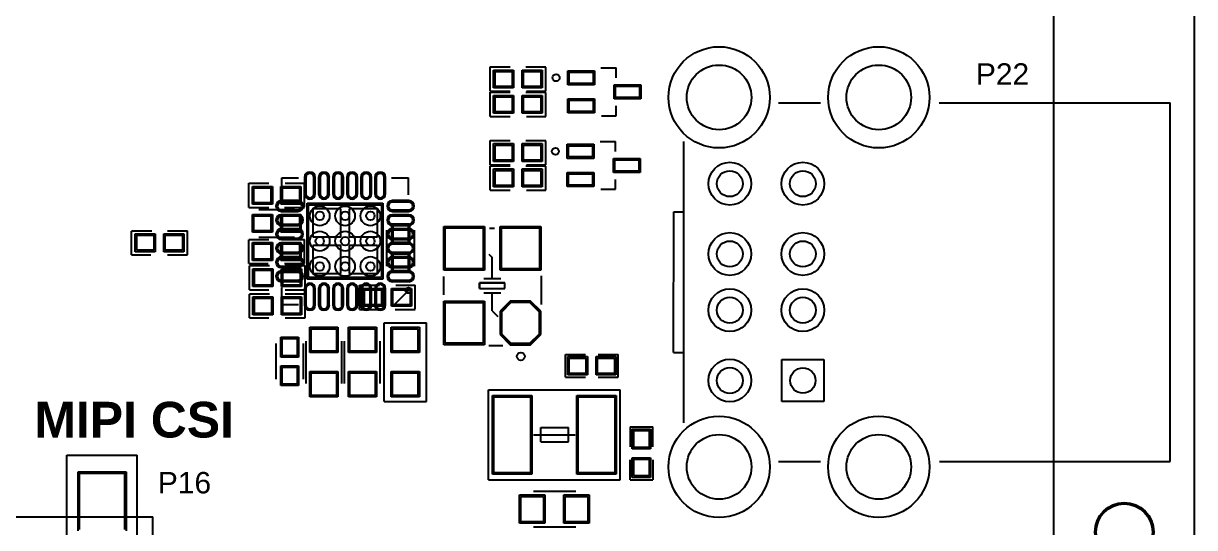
# Model space of a CAD drawing. Header units: inches. Extents: x -5 to 125, y -8 to 83.
# Drawn here: x 83.35 to 125, y 20.66 to 38.59 of the extents above; entities that cross this region are included whole.
import ezdxf

# ---------------------------------------------------------------- set-up
doc = ezdxf.new("R2010")
doc.units = ezdxf.units.IN
for name, color, linetype in [('Bottom Overlay', 54, 'Continuous'), ('Bottom Paste', 16, 'Continuous'), ('Bottom Solder', 6, 'Continuous'), ('Keep-Out Layer', 6, 'Continuous'), ('Top Overlay', 2, 'Continuous'), ('Top Paste', 8, 'Continuous'), ('Top Solder', 216, 'Continuous')]:
    doc.layers.add(name, color=color, linetype=linetype)
doc.styles.add('Arial', font='', dxfattribs={"height": 0.2})
doc.styles.add('Arial_Bold', font='', dxfattribs={"height": 0.2})
doc.styles.get('Arial').set_extended_font_data('Arial')
doc.styles.get('Arial_Bold').set_extended_font_data('Arial', bold=True)

# ---------------------------------------------------------------- blocks, each defined once
blk = doc.blocks.new('0402R_B_38')
at = {"layer": 'Bottom Overlay'}
for p, q in [((-0.279, 0.432), (-0.991, 0.432)), ((-0.991, 0.432), (-0.991, -0.432)), ((0.991, 0.432), (0.305, 0.432)), ((0.991, 0.432), (0.991, -0.419)), ((-0.279, -0.432), (-0.991, -0.432)), ((0.991, -0.432), (0.279, -0.432))]:
    blk.add_line(p, q, dxfattribs=at)
at = {"layer": 'Bottom Paste'}
for p, q in [((-0.813, -0.267), (-0.813, 0.267)), ((-0.813, 0.267), (-0.203, 0.267)), ((-0.203, 0.267), (-0.203, -0.267)), ((0.203, -0.267), (0.203, 0.267)), ((0.203, 0.267), (0.813, 0.267)), ((0.813, 0.267), (0.813, -0.267)), ((-0.203, -0.267), (-0.813, -0.267)), ((0.813, -0.267), (0.203, -0.267))]:
    blk.add_line(p, q, dxfattribs=at)
at = {"layer": 'Bottom Solder'}
for p, q in [((-0.863, -0.317), (-0.863, 0.317)), ((-0.863, 0.317), (-0.153, 0.317)), ((-0.153, 0.317), (-0.153, -0.317)), ((0.153, -0.317), (0.153, 0.317)), ((0.153, 0.317), (0.863, 0.317)), ((0.863, 0.317), (0.863, -0.317)), ((-0.153, -0.317), (-0.863, -0.317)), ((0.863, -0.317), (0.153, -0.317))]:
    blk.add_line(p, q, dxfattribs=at)
blk = doc.blocks.new('QR_C____B_69')
at = {"layer": 'Bottom Overlay'}
for p, q in [((3.175, 3.175), (-3.175, 3.175)), ((-3.175, 3.1496), (-3.175, -3.175)), ((3.175, 3.175), (3.175, -3.175)), ((3.175, -3.175), (-3.175, -3.175))]:
    blk.add_line(p, q, dxfattribs=at)
at = {"layer": 'Bottom Overlay', "style": 'Arial_Bold', "text_generation_flag": 2}
blk.add_text('QR Code', height=0.762, rotation=180, dxfattribs=at).set_placement((-2.5654, 0.381))
blk = doc.blocks.new('C________3225_80')
at = {"layer": 'Top Overlay'}
for p, q in [((-0.325, 1.725), (0.325, 1.725)), ((-0.1, 0.45), (0.1, 0.45)), ((-0.1, 0.45), (-0.1, -0.45)), ((0.1, 0.45), (-0.1, 0.45)), ((-0.1, 0.45), (-0.1, -0.45)), ((0.1, 0.45), (0.1, -0.45)), ((0.1, -0.45), (0.1, 0.45)), ((-2.125, 0.125), (-2.125, -0.375)), ((-0.9, 0), (-1.098, -0.198)), ((-0.9, 0), (-0.25, 0)), ((-0.25, 0.3), (-0.25, -0.3)), ((0.25, 0.3), (0.25, -0.3)), ((0.25, 0), (1, 0)), ((1.124, 0.124), (1, 0)), ((2.045, 0.102), (2.045, -0.076)), ((-0.1, -0.45), (0.1, -0.45)), ((-0.1, -0.45), (0.1, -0.45)), ((-0.675, -1.75), (0.35, -1.75))]:
    blk.add_line(p, q, dxfattribs=at)
blk.add_circle((-2.515, -1.016), 0.141, dxfattribs=at)
at = {"layer": 'Top Paste'}
for p, q in [((-2.05, 0.325), (-2.05, 1.675)), ((-2.05, 1.675), (-0.6, 1.675)), ((-0.6, 1.675), (-0.6, 0.325)), ((0.6, 0.325), (0.6, 1.675)), ((0.6, 1.675), (2.05, 1.675)), ((2.05, 1.675), (2.05, 0.325)), ((-0.6, 0.325), (-2.05, 0.325)), ((2.05, 0.325), (0.6, 0.325)), ((-1.713, -0.325), (-2.05, -0.663)), ((-0.938, -0.325), (-1.713, -0.325)), ((-0.6, -0.663), (-0.938, -0.325)), ((0.6, -1.675), (0.6, -0.325)), ((0.6, -0.325), (2.05, -0.325)), ((2.05, -0.325), (2.05, -1.675)), ((-2.05, -0.663), (-2.05, -1.338)), ((-0.6, -1.338), (-0.6, -0.663)), ((-2.05, -1.338), (-1.713, -1.675)), ((-0.938, -1.675), (-0.6, -1.338)), ((-1.713, -1.675), (-0.938, -1.675)), ((2.05, -1.675), (0.6, -1.675))]:
    blk.add_line(p, q, dxfattribs=at)
at = {"layer": 'Top Solder'}
for p, q in [((-2.1, 0.275), (-2.1, 1.725)), ((-2.1, 1.725), (-0.55, 1.725)), ((-0.55, 1.725), (-0.55, 0.275)), ((0.55, 0.275), (0.55, 1.725)), ((0.55, 1.725), (2.1, 1.725)), ((2.1, 1.725), (2.1, 0.275)), ((-0.55, 0.275), (-2.1, 0.275)), ((2.1, 0.275), (0.55, 0.275)), ((-1.738, -0.275), (-2.1, -0.638)), ((-0.913, -0.275), (-1.738, -0.275)), ((-0.55, -0.638), (-0.913, -0.275)), ((0.55, -1.725), (0.55, -0.275)), ((0.55, -0.275), (2.1, -0.275)), ((2.1, -0.275), (2.1, -1.725)), ((-2.1, -0.638), (-2.1, -1.363)), ((-0.55, -1.363), (-0.55, -0.638)), ((-2.1, -1.363), (-1.738, -1.725)), ((-0.913, -1.725), (-0.55, -1.363)), ((-1.738, -1.725), (-0.913, -1.725)), ((2.1, -1.725), (0.55, -1.725))]:
    blk.add_line(p, q, dxfattribs=at)
blk = doc.blocks.new('QFN24_0_5BSC_4_15_4_15_83')
at = {"layer": 'Bottom Solder'}
for centre, radius in [((-0.9, 0.9), 0.35), ((0, 0.9), 0.35), ((0.9, 0.9), 0.35), ((-0.9, 0.9), 0.15), ((0, 0.9), 0.15), ((0.9, 0.9), 0.15), ((-0.9, 0), 0.35), ((-0.9, 0), 0.15), ((0, 0), 0.35), ((0, 0), 0.15), ((0.9, 0), 0.35), ((0.9, 0), 0.15), ((-0.9, -0.9), 0.35), ((-0.9, -0.9), 0.15), ((0, -0.9), 0.35), ((0, -0.9), 0.15), ((0.9, -0.9), 0.35), ((0.9, -0.9), 0.15)]:
    blk.add_circle(centre, radius, dxfattribs=at)
at = {"layer": 'Top Overlay'}
for p, q in [((-1.753, 2.253), (-2.253, 1.753)), ((-1.651, 2.253), (-1.753, 2.253)), ((2.253, 2.253), (1.651, 2.253)), ((2.253, 2.253), (2.253, 1.651)), ((-2.253, 1.753), (-2.253, 1.651)), ((-2.253, -1.651), (-2.253, -2.253)), ((2.253, -1.651), (2.253, -2.253)), ((-1.651, -2.253), (-2.253, -2.253)), ((2.253, -2.253), (1.651, -2.253))]:
    blk.add_line(p, q, dxfattribs=at)
blk.add_circle((-2.253, 1.753), 0.102, dxfattribs=at)
at = {"layer": 'Top Paste'}
for p, q in [((-1.39, 2.267), (-1.39, 1.683)), ((-1.11, 1.683), (-1.11, 2.267)), ((-0.89, 2.267), (-0.89, 1.683)), ((-0.61, 1.683), (-0.61, 2.267)), ((-0.39, 2.267), (-0.39, 1.683)), ((-0.11, 1.683), (-0.11, 2.267)), ((0.11, 2.267), (0.11, 1.683)), ((0.39, 1.683), (0.39, 2.267)), ((0.61, 2.267), (0.61, 1.683)), ((0.89, 1.683), (0.89, 2.267)), ((1.11, 2.267), (1.11, 1.683)), ((1.39, 1.683), (1.39, 2.267)), ((-1.683, 1.39), (-2.267, 1.39)), ((-1.295, -1.295), (-1.295, 1.295)), ((-1.295, 1.295), (1.295, 1.295)), ((1.295, 1.295), (1.295, -1.295)), ((2.267, 1.39), (1.683, 1.39)), ((-2.267, 1.11), (-1.683, 1.11)), ((-1.683, 0.89), (-2.267, 0.89)), ((-0.15, 1.15), (-1.15, 1.15)), ((-1.15, 1.15), (-1.15, 0.15)), ((-0.15, 0.15), (-0.15, 1.15)), ((1.15, 1.15), (0.15, 1.15)), ((0.15, 1.15), (0.15, 0.15)), ((1.15, 0.15), (1.15, 1.15)), ((1.683, 1.11), (2.267, 1.11)), ((2.267, 0.89), (1.683, 0.89)), ((-2.267, 0.61), (-1.683, 0.61)), ((1.683, 0.61), (2.267, 0.61)), ((-1.683, 0.39), (-2.267, 0.39)), ((-2.267, 0.11), (-1.683, 0.11)), ((-1.15, 0.15), (-1.15, 0.15)), ((-1.15, 0.15), (-0.15, 0.15)), ((0.15, 0.15), (0.15, 0.15)), ((0.15, 0.15), (1.15, 0.15)), ((2.267, 0.39), (1.683, 0.39)), ((1.683, 0.11), (2.267, 0.11)), ((-1.683, -0.11), (-2.267, -0.11)), ((-2.267, -0.39), (-1.683, -0.39)), ((-0.15, -0.15), (-1.15, -0.15)), ((-1.15, -0.15), (-1.15, -1.15)), ((-0.15, -1.15), (-0.15, -0.15)), ((1.15, -0.15), (0.15, -0.15)), ((0.15, -0.15), (0.15, -1.15)), ((1.15, -1.15), (1.15, -0.15)), ((2.267, -0.11), (1.683, -0.11)), ((1.683, -0.39), (2.267, -0.39)), ((-1.683, -0.61), (-2.267, -0.61)), ((2.267, -0.61), (1.683, -0.61)), ((-2.267, -0.89), (-1.683, -0.89)), ((-1.683, -1.11), (-2.267, -1.11)), ((-1.15, -1.15), (-1.15, -1.15)), ((-1.15, -1.15), (-0.15, -1.15)), ((0.15, -1.15), (0.15, -1.15)), ((0.15, -1.15), (1.15, -1.15)), ((1.683, -0.89), (2.267, -0.89)), ((2.267, -1.11), (1.683, -1.11)), ((-2.267, -1.39), (-1.683, -1.39)), ((1.295, -1.295), (-1.295, -1.295)), ((1.683, -1.39), (2.267, -1.39)), ((-1.39, -1.683), (-1.39, -2.267)), ((-1.11, -2.267), (-1.11, -1.683)), ((-0.89, -1.683), (-0.89, -2.267)), ((-0.61, -2.267), (-0.61, -1.683)), ((-0.39, -1.683), (-0.39, -2.267)), ((-0.11, -2.267), (-0.11, -1.683)), ((0.11, -1.683), (0.11, -2.267)), ((0.39, -2.267), (0.39, -1.683)), ((0.61, -1.683), (0.61, -2.267)), ((0.89, -2.267), (0.89, -1.683)), ((1.11, -1.683), (1.11, -2.267)), ((1.39, -2.267), (1.39, -1.683))]:
    blk.add_line(p, q, dxfattribs=at)
for centre, start, end in [((-1.25, 2.267), 0, 180), ((-0.75, 2.267), 0, 180), ((-0.25, 2.267), 0, 180), ((0.25, 2.267), 0, 180), ((0.75, 2.267), 0, 180), ((1.25, 2.267), 0, 180), ((-1.25, 1.683), 180, 0), ((-0.75, 1.683), 180, 0), ((-0.25, 1.683), 180, 0), ((0.25, 1.683), 180, 0), ((0.75, 1.683), 180, 0), ((1.25, 1.683), 180, 0), ((-2.267, 1.25), 90, 270), ((-1.683, 1.25), 270, 90), ((1.683, 1.25), 90, 270), ((2.267, 1.25), 270, 90), ((-2.267, 0.75), 90, 270), ((-1.683, 0.75), 270, 90), ((1.683, 0.75), 90, 270), ((2.267, 0.75), 270, 90), ((-2.267, 0.25), 90, 270), ((-1.683, 0.25), 270, 90), ((1.683, 0.25), 90, 270), ((2.267, 0.25), 270, 90), ((-2.267, -0.25), 90, 270), ((-1.683, -0.25), 270, 90), ((1.683, -0.25), 90, 270), ((2.267, -0.25), 270, 90), ((-2.267, -0.75), 90, 270), ((-1.683, -0.75), 270, 90), ((1.683, -0.75), 90, 270), ((2.267, -0.75), 270, 90), ((-2.267, -1.25), 90, 270), ((-1.683, -1.25), 270, 90), ((1.683, -1.25), 90, 270), ((2.267, -1.25), 270, 90), ((-1.25, -1.683), 0, 180), ((-0.75, -1.683), 0, 180), ((-0.25, -1.683), 0, 180), ((0.25, -1.683), 0, 180), ((0.75, -1.683), 0, 180), ((1.25, -1.683), 0, 180), ((-1.25, -2.267), 180, 0), ((-0.75, -2.267), 180, 0), ((-0.25, -2.267), 180, 0), ((0.25, -2.267), 180, 0), ((0.75, -2.267), 180, 0), ((1.25, -2.267), 180, 0)]:
    blk.add_arc(centre, 0.14, start, end, dxfattribs=at)
at = {"layer": 'Top Solder'}
for p, q in [((-1.44, 2.267), (-1.44, 1.683)), ((-1.059, 1.683), (-1.059, 2.267)), ((-0.941, 2.267), (-0.941, 1.683)), ((-0.56, 1.683), (-0.56, 2.267)), ((-0.44, 2.267), (-0.44, 1.683)), ((-0.059, 1.683), (-0.059, 2.267)), ((0.059, 2.267), (0.059, 1.683)), ((0.44, 1.683), (0.44, 2.267)), ((0.56, 2.267), (0.56, 1.683)), ((0.941, 1.683), (0.941, 2.267)), ((1.059, 2.267), (1.059, 1.683)), ((1.44, 1.683), (1.44, 2.267)), ((-1.683, 1.44), (-2.267, 1.44)), ((-1.346, -1.346), (-1.346, 1.346)), ((-1.346, 1.346), (1.346, 1.346)), ((1.346, 1.346), (1.346, -1.346)), ((2.267, 1.44), (1.683, 1.44)), ((-2.267, 1.059), (-1.683, 1.059)), ((-1.683, 0.941), (-2.267, 0.941)), ((1.683, 1.059), (2.267, 1.059)), ((2.267, 0.941), (1.683, 0.941)), ((-2.267, 0.56), (-1.683, 0.56)), ((-1.683, 0.44), (-2.267, 0.44)), ((1.683, 0.56), (2.267, 0.56)), ((2.267, 0.44), (1.683, 0.44)), ((-2.267, 0.059), (-1.683, 0.059)), ((1.683, 0.059), (2.267, 0.059)), ((-1.683, -0.059), (-2.267, -0.059)), ((2.267, -0.059), (1.683, -0.059)), ((-2.267, -0.44), (-1.683, -0.44)), ((-1.683, -0.56), (-2.267, -0.56)), ((1.683, -0.44), (2.267, -0.44)), ((2.267, -0.56), (1.683, -0.56)), ((-2.267, -0.941), (-1.683, -0.941)), ((-1.683, -1.059), (-2.267, -1.059)), ((1.683, -0.941), (2.267, -0.941)), ((2.267, -1.059), (1.683, -1.059)), ((-2.267, -1.44), (-1.683, -1.44)), ((1.346, -1.346), (-1.346, -1.346)), ((1.683, -1.44), (2.267, -1.44)), ((-1.44, -1.683), (-1.44, -2.267)), ((-1.059, -2.267), (-1.059, -1.683)), ((-0.941, -1.683), (-0.941, -2.267)), ((-0.56, -2.267), (-0.56, -1.683)), ((-0.44, -1.683), (-0.44, -2.267)), ((-0.059, -2.267), (-0.059, -1.683)), ((0.059, -1.683), (0.059, -2.267)), ((0.44, -2.267), (0.44, -1.683)), ((0.56, -1.683), (0.56, -2.267)), ((0.941, -2.267), (0.941, -1.683)), ((1.059, -1.683), (1.059, -2.267)), ((1.44, -2.267), (1.44, -1.683))]:
    blk.add_line(p, q, dxfattribs=at)
for centre, radius in [((-0.9, 0.9), 0.35), ((0, 0.9), 0.35), ((0.9, 0.9), 0.35), ((-0.9, 0.9), 0.15), ((0, 0.9), 0.15), ((0.9, 0.9), 0.15), ((-0.9, 0), 0.35), ((-0.9, 0), 0.15), ((0, 0), 0.35), ((0, 0), 0.15), ((0.9, 0), 0.35), ((0.9, 0), 0.15), ((-0.9, -0.9), 0.35), ((-0.9, -0.9), 0.15), ((0, -0.9), 0.35), ((0, -0.9), 0.15), ((0.9, -0.9), 0.35), ((0.9, -0.9), 0.15)]:
    blk.add_circle(centre, radius, dxfattribs=at)
for centre, start, end in [((-1.25, 2.267), 0, 180), ((-0.75, 2.267), 0, 180), ((-0.25, 2.267), 0, 180), ((0.25, 2.267), 0, 180), ((0.75, 2.267), 0, 180), ((1.25, 2.267), 0, 180), ((-1.25, 1.683), 180, 0), ((-0.75, 1.683), 180, 0), ((-0.25, 1.683), 180, 0), ((0.25, 1.683), 180, 0), ((0.75, 1.683), 180, 0), ((1.25, 1.683), 180, 0), ((-2.267, 1.25), 90, 270), ((-1.683, 1.25), 270, 90), ((1.683, 1.25), 90, 270), ((2.267, 1.25), 270, 90), ((-2.267, 0.75), 90, 270), ((-1.683, 0.75), 270, 90), ((1.683, 0.75), 90, 270), ((2.267, 0.75), 270, 90), ((-2.267, 0.25), 90, 270), ((-1.683, 0.25), 270, 90), ((1.683, 0.25), 90, 270), ((2.267, 0.25), 270, 90), ((-2.267, -0.25), 90, 270), ((-1.683, -0.25), 270, 90), ((1.683, -0.25), 90, 270), ((2.267, -0.25), 270, 90), ((-2.267, -0.75), 90, 270), ((-1.683, -0.75), 270, 90), ((1.683, -0.75), 90, 270), ((2.267, -0.75), 270, 90), ((-2.267, -1.25), 90, 270), ((-1.683, -1.25), 270, 90), ((1.683, -1.25), 90, 270), ((2.267, -1.25), 270, 90), ((-1.25, -1.683), 0, 180), ((-0.75, -1.683), 0, 180), ((-0.25, -1.683), 0, 180), ((0.25, -1.683), 0, 180), ((0.75, -1.683), 0, 180), ((1.25, -1.683), 0, 180), ((-1.25, -2.267), 180, 0), ((-0.75, -2.267), 180, 0), ((-0.25, -2.267), 180, 0), ((0.25, -2.267), 180, 0), ((0.75, -2.267), 180, 0), ((1.25, -2.267), 180, 0)]:
    blk.add_arc(centre, 0.191, start, end, dxfattribs=at)
blk = doc.blocks.new('0402R_B_115')
at = {"layer": 'Bottom Overlay'}
for p, q in [((-0.991, 0.432), (-0.279, 0.432)), ((-0.991, -0.432), (-0.991, 0.432)), ((0.305, 0.432), (0.991, 0.432)), ((0.991, -0.419), (0.991, 0.432)), ((-0.991, -0.432), (-0.279, -0.432)), ((0.279, -0.432), (0.991, -0.432))]:
    blk.add_line(p, q, dxfattribs=at)
at = {"layer": 'Bottom Paste'}
for p, q in [((-0.813, -0.267), (-0.813, 0.267)), ((-0.813, 0.267), (-0.203, 0.267)), ((-0.203, 0.267), (-0.203, -0.267)), ((0.203, -0.267), (0.203, 0.267)), ((0.203, 0.267), (0.813, 0.267)), ((0.813, 0.267), (0.813, -0.267)), ((-0.203, -0.267), (-0.813, -0.267)), ((0.813, -0.267), (0.203, -0.267))]:
    blk.add_line(p, q, dxfattribs=at)
at = {"layer": 'Bottom Solder'}
for p, q in [((-0.863, -0.317), (-0.863, 0.317)), ((-0.863, 0.317), (-0.153, 0.317)), ((-0.153, 0.317), (-0.153, -0.317)), ((0.153, -0.317), (0.153, 0.317)), ((0.153, 0.317), (0.863, 0.317)), ((0.863, 0.317), (0.863, -0.317)), ((-0.153, -0.317), (-0.863, -0.317)), ((0.863, -0.317), (0.153, -0.317))]:
    blk.add_line(p, q, dxfattribs=at)
blk = doc.blocks.new('0402R_116')
at = {"layer": 'Top Overlay'}
for p, q in [((-0.991, 0.432), (-0.279, 0.432)), ((-0.991, -0.432), (-0.991, 0.432)), ((0.279, 0.432), (0.991, 0.432)), ((0.991, -0.432), (0.991, 0.419)), ((-0.991, -0.432), (-0.279, -0.432)), ((0.305, -0.432), (0.991, -0.432))]:
    blk.add_line(p, q, dxfattribs=at)
at = {"layer": 'Top Paste'}
for p, q in [((-0.813, -0.267), (-0.813, 0.267)), ((-0.813, 0.267), (-0.203, 0.267)), ((-0.203, 0.267), (-0.203, -0.267)), ((0.203, -0.267), (0.203, 0.267)), ((0.203, 0.267), (0.813, 0.267)), ((0.813, 0.267), (0.813, -0.267)), ((-0.203, -0.267), (-0.813, -0.267)), ((0.813, -0.267), (0.203, -0.267))]:
    blk.add_line(p, q, dxfattribs=at)
at = {"layer": 'Top Solder'}
for p, q in [((-0.863, -0.317), (-0.863, 0.317)), ((-0.863, 0.317), (-0.153, 0.317)), ((-0.153, 0.317), (-0.153, -0.317)), ((0.153, -0.317), (0.153, 0.317)), ((0.153, 0.317), (0.863, 0.317)), ((0.863, 0.317), (0.863, -0.317)), ((-0.153, -0.317), (-0.863, -0.317)), ((0.863, -0.317), (0.153, -0.317))]:
    blk.add_line(p, q, dxfattribs=at)
blk = doc.blocks.new('0402R_117')
at = {"layer": 'Top Overlay'}
for p, q in [((-0.991, 0.432), (-0.279, 0.432)), ((-0.991, -0.432), (-0.991, 0.432)), ((0.279, 0.432), (0.991, 0.432)), ((0.991, -0.432), (0.991, 0.419)), ((-0.991, -0.432), (-0.279, -0.432)), ((0.305, -0.432), (0.991, -0.432))]:
    blk.add_line(p, q, dxfattribs=at)
at = {"layer": 'Top Paste'}
for p, q in [((-0.813, -0.267), (-0.813, 0.267)), ((-0.813, 0.267), (-0.203, 0.267)), ((-0.203, 0.267), (-0.203, -0.267)), ((0.203, -0.267), (0.203, 0.267)), ((0.203, 0.267), (0.813, 0.267)), ((0.813, 0.267), (0.813, -0.267)), ((-0.203, -0.267), (-0.813, -0.267)), ((0.813, -0.267), (0.203, -0.267))]:
    blk.add_line(p, q, dxfattribs=at)
at = {"layer": 'Top Solder'}
for p, q in [((-0.863, -0.317), (-0.863, 0.317)), ((-0.863, 0.317), (-0.153, 0.317)), ((-0.153, 0.317), (-0.153, -0.317)), ((0.153, -0.317), (0.153, 0.317)), ((0.153, 0.317), (0.863, 0.317)), ((0.863, 0.317), (0.863, -0.317)), ((-0.153, -0.317), (-0.863, -0.317)), ((0.863, -0.317), (0.153, -0.317))]:
    blk.add_line(p, q, dxfattribs=at)
blk = doc.blocks.new('0402R_B_118')
at = {"layer": 'Bottom Overlay'}
for p, q in [((-0.279, 0.432), (-0.991, 0.432)), ((-0.991, 0.432), (-0.991, -0.432)), ((0.991, 0.432), (0.305, 0.432)), ((0.991, 0.432), (0.991, -0.419)), ((-0.279, -0.432), (-0.991, -0.432)), ((0.991, -0.432), (0.279, -0.432))]:
    blk.add_line(p, q, dxfattribs=at)
at = {"layer": 'Bottom Paste'}
for p, q in [((-0.813, -0.267), (-0.813, 0.267)), ((-0.813, 0.267), (-0.203, 0.267)), ((-0.203, 0.267), (-0.203, -0.267)), ((0.203, -0.267), (0.203, 0.267)), ((0.203, 0.267), (0.813, 0.267)), ((0.813, 0.267), (0.813, -0.267)), ((-0.203, -0.267), (-0.813, -0.267)), ((0.813, -0.267), (0.203, -0.267))]:
    blk.add_line(p, q, dxfattribs=at)
at = {"layer": 'Bottom Solder'}
for p, q in [((-0.863, -0.317), (-0.863, 0.317)), ((-0.863, 0.317), (-0.153, 0.317)), ((-0.153, 0.317), (-0.153, -0.317)), ((0.153, -0.317), (0.153, 0.317)), ((0.153, 0.317), (0.863, 0.317)), ((0.863, 0.317), (0.863, -0.317)), ((-0.153, -0.317), (-0.863, -0.317)), ((0.863, -0.317), (0.153, -0.317))]:
    blk.add_line(p, q, dxfattribs=at)
blk = doc.blocks.new('0402R_B_119')
at = {"layer": 'Bottom Overlay'}
for p, q in [((-0.279, 0.432), (-0.991, 0.432)), ((-0.991, 0.432), (-0.991, -0.432)), ((0.991, 0.432), (0.305, 0.432)), ((0.991, 0.432), (0.991, -0.419)), ((-0.279, -0.432), (-0.991, -0.432)), ((0.991, -0.432), (0.279, -0.432))]:
    blk.add_line(p, q, dxfattribs=at)
at = {"layer": 'Bottom Paste'}
for p, q in [((-0.813, -0.267), (-0.813, 0.267)), ((-0.813, 0.267), (-0.203, 0.267)), ((-0.203, 0.267), (-0.203, -0.267)), ((0.203, -0.267), (0.203, 0.267)), ((0.203, 0.267), (0.813, 0.267)), ((0.813, 0.267), (0.813, -0.267)), ((-0.203, -0.267), (-0.813, -0.267)), ((0.813, -0.267), (0.203, -0.267))]:
    blk.add_line(p, q, dxfattribs=at)
at = {"layer": 'Bottom Solder'}
for p, q in [((-0.863, -0.317), (-0.863, 0.317)), ((-0.863, 0.317), (-0.153, 0.317)), ((-0.153, 0.317), (-0.153, -0.317)), ((0.153, -0.317), (0.153, 0.317)), ((0.153, 0.317), (0.863, 0.317)), ((0.863, 0.317), (0.863, -0.317)), ((-0.153, -0.317), (-0.863, -0.317)), ((0.863, -0.317), (0.153, -0.317))]:
    blk.add_line(p, q, dxfattribs=at)
blk = doc.blocks.new('0402R_B_120')
at = {"layer": 'Bottom Overlay'}
for p, q in [((-0.279, 0.432), (-0.991, 0.432)), ((-0.991, 0.432), (-0.991, -0.432)), ((0.991, 0.432), (0.305, 0.432)), ((0.991, 0.432), (0.991, -0.419)), ((-0.279, -0.432), (-0.991, -0.432)), ((0.991, -0.432), (0.279, -0.432))]:
    blk.add_line(p, q, dxfattribs=at)
at = {"layer": 'Bottom Paste'}
for p, q in [((-0.813, -0.267), (-0.813, 0.267)), ((-0.813, 0.267), (-0.203, 0.267)), ((-0.203, 0.267), (-0.203, -0.267)), ((0.203, -0.267), (0.203, 0.267)), ((0.203, 0.267), (0.813, 0.267)), ((0.813, 0.267), (0.813, -0.267)), ((-0.203, -0.267), (-0.813, -0.267)), ((0.813, -0.267), (0.203, -0.267))]:
    blk.add_line(p, q, dxfattribs=at)
at = {"layer": 'Bottom Solder'}
for p, q in [((-0.863, -0.317), (-0.863, 0.317)), ((-0.863, 0.317), (-0.153, 0.317)), ((-0.153, 0.317), (-0.153, -0.317)), ((0.153, -0.317), (0.153, 0.317)), ((0.153, 0.317), (0.863, 0.317)), ((0.863, 0.317), (0.863, -0.317)), ((-0.153, -0.317), (-0.863, -0.317)), ((0.863, -0.317), (0.153, -0.317))]:
    blk.add_line(p, q, dxfattribs=at)
blk = doc.blocks.new('0402R_121')
at = {"layer": 'Top Overlay'}
for p, q in [((-0.991, 0.432), (-0.279, 0.432)), ((-0.991, -0.432), (-0.991, 0.432)), ((0.279, 0.432), (0.991, 0.432)), ((0.991, -0.432), (0.991, 0.419)), ((-0.991, -0.432), (-0.279, -0.432)), ((0.305, -0.432), (0.991, -0.432))]:
    blk.add_line(p, q, dxfattribs=at)
at = {"layer": 'Top Paste'}
for p, q in [((-0.813, -0.267), (-0.813, 0.267)), ((-0.813, 0.267), (-0.203, 0.267)), ((-0.203, 0.267), (-0.203, -0.267)), ((0.203, -0.267), (0.203, 0.267)), ((0.203, 0.267), (0.813, 0.267)), ((0.813, 0.267), (0.813, -0.267)), ((-0.203, -0.267), (-0.813, -0.267)), ((0.813, -0.267), (0.203, -0.267))]:
    blk.add_line(p, q, dxfattribs=at)
at = {"layer": 'Top Solder'}
for p, q in [((-0.863, -0.317), (-0.863, 0.317)), ((-0.863, 0.317), (-0.153, 0.317)), ((-0.153, 0.317), (-0.153, -0.317)), ((0.153, -0.317), (0.153, 0.317)), ((0.153, 0.317), (0.863, 0.317)), ((0.863, 0.317), (0.863, -0.317)), ((-0.153, -0.317), (-0.863, -0.317)), ((0.863, -0.317), (0.153, -0.317))]:
    blk.add_line(p, q, dxfattribs=at)
blk = doc.blocks.new('0402R_122')
at = {"layer": 'Top Overlay'}
for p, q in [((-0.991, 0.432), (-0.279, 0.432)), ((-0.991, -0.432), (-0.991, 0.432)), ((0.279, 0.432), (0.991, 0.432)), ((0.991, -0.432), (0.991, 0.419)), ((-0.991, -0.432), (-0.279, -0.432)), ((0.305, -0.432), (0.991, -0.432))]:
    blk.add_line(p, q, dxfattribs=at)
at = {"layer": 'Top Paste'}
for p, q in [((-0.813, -0.267), (-0.813, 0.267)), ((-0.813, 0.267), (-0.203, 0.267)), ((-0.203, 0.267), (-0.203, -0.267)), ((0.203, -0.267), (0.203, 0.267)), ((0.203, 0.267), (0.813, 0.267)), ((0.813, 0.267), (0.813, -0.267)), ((-0.203, -0.267), (-0.813, -0.267)), ((0.813, -0.267), (0.203, -0.267))]:
    blk.add_line(p, q, dxfattribs=at)
at = {"layer": 'Top Solder'}
for p, q in [((-0.863, -0.317), (-0.863, 0.317)), ((-0.863, 0.317), (-0.153, 0.317)), ((-0.153, 0.317), (-0.153, -0.317)), ((0.153, -0.317), (0.153, 0.317)), ((0.153, 0.317), (0.863, 0.317)), ((0.863, 0.317), (0.863, -0.317)), ((-0.153, -0.317), (-0.863, -0.317)), ((0.863, -0.317), (0.153, -0.317))]:
    blk.add_line(p, q, dxfattribs=at)
blk = doc.blocks.new('0402R_B_123')
at = {"layer": 'Bottom Overlay'}
for p, q in [((-0.991, 0.432), (-0.279, 0.432)), ((-0.991, -0.432), (-0.991, 0.432)), ((0.305, 0.432), (0.991, 0.432)), ((0.991, -0.419), (0.991, 0.432)), ((-0.991, -0.432), (-0.279, -0.432)), ((0.279, -0.432), (0.991, -0.432))]:
    blk.add_line(p, q, dxfattribs=at)
at = {"layer": 'Bottom Paste'}
for p, q in [((-0.813, -0.267), (-0.813, 0.267)), ((-0.813, 0.267), (-0.203, 0.267)), ((-0.203, 0.267), (-0.203, -0.267)), ((0.203, -0.267), (0.203, 0.267)), ((0.203, 0.267), (0.813, 0.267)), ((0.813, 0.267), (0.813, -0.267)), ((-0.203, -0.267), (-0.813, -0.267)), ((0.813, -0.267), (0.203, -0.267))]:
    blk.add_line(p, q, dxfattribs=at)
at = {"layer": 'Bottom Solder'}
for p, q in [((-0.863, -0.317), (-0.863, 0.317)), ((-0.863, 0.317), (-0.153, 0.317)), ((-0.153, 0.317), (-0.153, -0.317)), ((0.153, -0.317), (0.153, 0.317)), ((0.153, 0.317), (0.863, 0.317)), ((0.863, 0.317), (0.863, -0.317)), ((-0.153, -0.317), (-0.863, -0.317)), ((0.863, -0.317), (0.153, -0.317))]:
    blk.add_line(p, q, dxfattribs=at)
blk = doc.blocks.new('USB_A_F_W_2_272')
at = {"layer": 'Bottom Solder'}
for p, q in [((-4.25, -0.89), (-4.25, 0.61)), ((-4.25, 0.61), (-2.75, 0.61)), ((-2.75, 0.61), (-2.75, -0.89)), ((-2.75, -0.89), (-4.25, -0.89))]:
    blk.add_line(p, q, dxfattribs=at)
for centre, radius in [((-6.57, 2.84), 1.8), ((6.57, 2.84), 1.8), ((-6.57, 2.84), 1.15), ((6.57, 2.84), 1.15), ((-3.5, 2.46), 0.76), ((-3.5, 2.46), 0.46), ((-1, 2.46), 0.76), ((-1, 2.46), 0.46), ((1, 2.46), 0.76), ((1, 2.46), 0.46), ((3.5, 2.46), 0.76), ((3.5, 2.46), 0.46), ((-1, -0.14), 0.76), ((1, -0.14), 0.76), ((3.5, -0.14), 0.76), ((-3.5, -0.14), 0.45), ((-1, -0.14), 0.46), ((1, -0.14), 0.46), ((3.5, -0.14), 0.46), ((-6.57, -2.84), 1.8), ((6.57, -2.84), 1.8), ((-6.57, -2.84), 1.15), ((6.57, -2.84), 1.15)]:
    blk.add_circle(centre, radius, dxfattribs=at)
at = {"layer": 'Top Overlay'}
for p, q in [((-2.5, 4.46), (-2.5, 4.089)), ((-2.5, 4.46), (2.5, 4.447)), ((2.5, 4.447), (2.5, 4.089)), ((-5, 4.1), (5, 4.1)), ((-6.375, 0.73), (-6.375, -0.77)), ((6.375, 0.73), (6.375, -0.77)), ((-6.375, -4.994), (-6.375, -13.2)), ((6.375, -4.989), (6.375, -13.2)), ((-6.375, -13.2), (6.375, -13.2))]:
    blk.add_line(p, q, dxfattribs=at)
at = {"layer": 'Top Solder'}
for p, q in [((-4.25, -0.89), (-4.25, 0.61)), ((-4.25, 0.61), (-2.75, 0.61)), ((-2.75, 0.61), (-2.75, -0.89)), ((-2.75, -0.89), (-4.25, -0.89))]:
    blk.add_line(p, q, dxfattribs=at)
for centre, radius in [((-6.57, 2.84), 1.8), ((6.57, 2.84), 1.8), ((-6.57, 2.84), 1.15), ((6.57, 2.84), 1.15), ((-3.5, 2.46), 0.76), ((-3.5, 2.46), 0.46), ((-1, 2.46), 0.76), ((-1, 2.46), 0.46), ((1, 2.46), 0.76), ((1, 2.46), 0.46), ((3.5, 2.46), 0.76), ((3.5, 2.46), 0.46), ((-1, -0.14), 0.76), ((1, -0.14), 0.76), ((3.5, -0.14), 0.76), ((-3.5, -0.14), 0.45), ((-1, -0.14), 0.46), ((1, -0.14), 0.46), ((3.5, -0.14), 0.46), ((-6.57, -2.84), 1.8), ((6.57, -2.84), 1.8), ((-6.57, -2.84), 1.15), ((6.57, -2.84), 1.15)]:
    blk.add_circle(centre, radius, dxfattribs=at)
blk = doc.blocks.new('FPC15_1_22_1X4_5_H5_4_277')
at = {"layer": 'Top Overlay'}
for p, q in [((-11.05, -1.25), (-11.05, 1.25)), ((-7.62, 1.25), (-11.05, 1.25)), ((-7.62, -1.25), (-11.05, -1.25))]:
    blk.add_line(p, q, dxfattribs=at)
at = {"layer": 'Top Paste'}
for p, q in [((-10.4, 0.8), (-8.4, 0.8)), ((-10.4, -0.8), (-10.4, 0.8)), ((-8.4, -0.8), (-10.4, -0.8))]:
    blk.add_line(p, q, dxfattribs=at)
at = {"layer": 'Top Solder'}
for p, q in [((-10.45, 0.85), (-8.35, 0.85)), ((-10.45, -0.85), (-10.45, 0.85)), ((-8.35, -0.85), (-10.45, -0.85))]:
    blk.add_line(p, q, dxfattribs=at)
blk = doc.blocks.new('N_HOLE_2_0MM_288')
at = {"layer": 'Bottom Solder'}
for radius in [1.05, 1]:
    blk.add_circle((0, 0), radius, dxfattribs=at)
at = {"layer": 'Top Solder'}
for radius in [1.05, 1]:
    blk.add_circle((0, 0), radius, dxfattribs=at)
blk = doc.blocks.new('0603L_298')
at = {"layer": 'Top Overlay'}
for p, q in [((-1.4, 0.75), (-1.4, -0.75)), ((-1.4, 0.75), (0.4, 0.75)), ((0.4, 0.75), (1.4, 0.75)), ((1.4, 0.75), (1.4, -0.75)), ((-1.4, -0.75), (0.4, -0.75)), ((0.4, -0.75), (1.4, -0.75))]:
    blk.add_line(p, q, dxfattribs=at)
at = {"layer": 'Top Paste'}
for p, q in [((-1.187, -0.45), (-1.187, 0.45)), ((-1.187, 0.45), (-0.387, 0.45)), ((-0.387, 0.45), (-0.387, -0.45)), ((0.387, -0.45), (0.387, 0.45)), ((0.387, 0.45), (1.187, 0.45)), ((1.187, 0.45), (1.187, -0.45)), ((-0.387, -0.45), (-1.187, -0.45)), ((1.187, -0.45), (0.387, -0.45))]:
    blk.add_line(p, q, dxfattribs=at)
at = {"layer": 'Top Solder'}
for p, q in [((-1.237, -0.5), (-1.237, 0.5)), ((-1.237, 0.5), (-0.337, 0.5)), ((-0.337, 0.5), (-0.337, -0.5)), ((0.337, -0.5), (0.337, 0.5)), ((0.337, 0.5), (1.237, 0.5)), ((1.237, 0.5), (1.237, -0.5)), ((-0.337, -0.5), (-1.237, -0.5)), ((1.237, -0.5), (0.337, -0.5))]:
    blk.add_line(p, q, dxfattribs=at)
blk = doc.blocks.new('1210F_305')
at = {"layer": 'Top Overlay'}
for p, q in [((2.337, 1.6), (-2.337, 1.6)), ((-2.337, 1.6), (-2.337, -1.6)), ((2.337, 1.6), (2.337, -1.6)), ((0, 0), (-0.737, 0)), ((0.483, 0.254), (-0.508, 0.254)), ((-0.508, 0.254), (-0.508, -0.254)), ((0.737, 0), (0, 0)), ((0.483, 0.254), (0.483, -0.254)), ((0.483, -0.254), (-0.508, -0.254)), ((2.337, -1.6), (-2.337, -1.6))]:
    blk.add_line(p, q, dxfattribs=at)
at = {"layer": 'Top Paste'}
for p, q in [((-2.15, -1.35), (-2.15, 1.35)), ((-2.15, 1.35), (-0.85, 1.35)), ((-0.85, 1.35), (-0.85, -1.35)), ((0.85, -1.35), (0.85, 1.35)), ((0.85, 1.35), (2.15, 1.35)), ((2.15, 1.35), (2.15, -1.35)), ((-0.85, -1.35), (-2.15, -1.35)), ((2.15, -1.35), (0.85, -1.35))]:
    blk.add_line(p, q, dxfattribs=at)
at = {"layer": 'Top Solder'}
for p, q in [((-2.2, -1.4), (-2.2, 1.4)), ((-2.2, 1.4), (-0.8, 1.4)), ((-0.8, 1.4), (-0.8, -1.4)), ((0.8, -1.4), (0.8, 1.4)), ((0.8, 1.4), (2.2, 1.4)), ((2.2, 1.4), (2.2, -1.4)), ((-0.8, -1.4), (-2.2, -1.4)), ((2.2, -1.4), (0.8, -1.4))]:
    blk.add_line(p, q, dxfattribs=at)
blk = doc.blocks.new('1210F_B_306')
at = {"layer": 'Bottom Overlay'}
for p, q in [((-2.337, 1.6), (-2.337, -1.6)), ((2.337, 1.6), (-2.337, 1.6)), ((2.337, 1.6), (2.337, -1.6)), ((0, 0), (-0.737, 0)), ((-0.508, 0.254), (-0.508, -0.254)), ((0.483, 0.254), (-0.508, 0.254)), ((0.737, 0), (0, 0)), ((0.483, 0.254), (0.483, -0.254)), ((0.483, -0.254), (-0.508, -0.254)), ((2.337, -1.6), (-2.337, -1.6))]:
    blk.add_line(p, q, dxfattribs=at)
at = {"layer": 'Bottom Paste'}
for p, q in [((-2.15, -1.35), (-2.15, 1.35)), ((-2.15, 1.35), (-0.85, 1.35)), ((-0.85, 1.35), (-0.85, -1.35)), ((0.85, -1.35), (0.85, 1.35)), ((0.85, 1.35), (2.15, 1.35)), ((2.15, 1.35), (2.15, -1.35)), ((-0.85, -1.35), (-2.15, -1.35)), ((2.15, -1.35), (0.85, -1.35))]:
    blk.add_line(p, q, dxfattribs=at)
at = {"layer": 'Bottom Solder'}
for p, q in [((-2.2, -1.4), (-2.2, 1.4)), ((-2.2, 1.4), (-0.8, 1.4)), ((-0.8, 1.4), (-0.8, -1.4)), ((0.8, -1.4), (0.8, 1.4)), ((0.8, 1.4), (2.2, 1.4)), ((2.2, 1.4), (2.2, -1.4)), ((-0.8, -1.4), (-2.2, -1.4)), ((2.2, -1.4), (0.8, -1.4))]:
    blk.add_line(p, q, dxfattribs=at)
blk = doc.blocks.new('SOT_523_311')
at = {"layer": 'Top Overlay'}
for p, q in [((-0.127, 0.85), (0.425, 0.85)), ((0.425, 0.5), (0.425, 0.85)), ((0.425, -0.85), (0.425, -0.5)), ((-0.102, -0.85), (0.425, -0.85))]:
    blk.add_line(p, q, dxfattribs=at)
blk.add_circle((-1.714, 0.5), 0.125, dxfattribs=at)
at = {"layer": 'Top Paste'}
for p, q in [((-1.25, 0.3), (-1.25, 0.7)), ((-1.25, 0.7), (-0.4, 0.7)), ((-0.4, 0.7), (-0.4, 0.3)), ((-0.4, 0.3), (-1.25, 0.3)), ((0.4, -0.2), (0.4, 0.2)), ((0.4, 0.2), (1.25, 0.2)), ((1.25, 0.2), (1.25, -0.2)), ((-1.25, -0.7), (-1.25, -0.3)), ((-1.25, -0.3), (-0.4, -0.3)), ((-0.4, -0.3), (-0.4, -0.7)), ((1.25, -0.2), (0.4, -0.2)), ((-0.4, -0.7), (-1.25, -0.7))]:
    blk.add_line(p, q, dxfattribs=at)
at = {"layer": 'Top Solder'}
for p, q in [((-1.301, 0.249), (-1.301, 0.751)), ((-1.301, 0.751), (-0.349, 0.751)), ((-0.349, 0.751), (-0.349, 0.249)), ((-0.349, 0.249), (-1.301, 0.249)), ((0.349, -0.251), (0.349, 0.251)), ((0.349, 0.251), (1.301, 0.251)), ((1.301, 0.251), (1.301, -0.251)), ((-1.301, -0.751), (-1.301, -0.249)), ((-1.301, -0.249), (-0.349, -0.249)), ((-0.349, -0.249), (-0.349, -0.751)), ((1.301, -0.251), (0.349, -0.251)), ((-0.349, -0.751), (-1.301, -0.751))]:
    blk.add_line(p, q, dxfattribs=at)
blk = doc.blocks.new('SOT_523_312')
at = {"layer": 'Top Overlay'}
for p, q in [((-0.127, 0.85), (0.425, 0.85)), ((0.425, 0.5), (0.425, 0.85)), ((0.425, -0.85), (0.425, -0.5)), ((-0.102, -0.85), (0.425, -0.85))]:
    blk.add_line(p, q, dxfattribs=at)
blk.add_circle((-1.714, 0.5), 0.125, dxfattribs=at)
at = {"layer": 'Top Paste'}
for p, q in [((-1.25, 0.3), (-1.25, 0.7)), ((-1.25, 0.7), (-0.4, 0.7)), ((-0.4, 0.7), (-0.4, 0.3)), ((-0.4, 0.3), (-1.25, 0.3)), ((0.4, -0.2), (0.4, 0.2)), ((0.4, 0.2), (1.25, 0.2)), ((1.25, 0.2), (1.25, -0.2)), ((-1.25, -0.7), (-1.25, -0.3)), ((-1.25, -0.3), (-0.4, -0.3)), ((-0.4, -0.3), (-0.4, -0.7)), ((1.25, -0.2), (0.4, -0.2)), ((-0.4, -0.7), (-1.25, -0.7))]:
    blk.add_line(p, q, dxfattribs=at)
at = {"layer": 'Top Solder'}
for p, q in [((-1.301, 0.249), (-1.301, 0.751)), ((-1.301, 0.751), (-0.349, 0.751)), ((-0.349, 0.751), (-0.349, 0.249)), ((-0.349, 0.249), (-1.301, 0.249)), ((0.349, -0.251), (0.349, 0.251)), ((0.349, 0.251), (1.301, 0.251)), ((1.301, 0.251), (1.301, -0.251)), ((-1.301, -0.751), (-1.301, -0.249)), ((-1.301, -0.249), (-0.349, -0.249)), ((-0.349, -0.249), (-0.349, -0.751)), ((1.301, -0.251), (0.349, -0.251)), ((-0.349, -0.751), (-1.301, -0.751))]:
    blk.add_line(p, q, dxfattribs=at)
blk = doc.blocks.new('0402TVS_313')
at = {"layer": 'Top Overlay'}
for p, q in [((-0.94, 0.406), (-0.94, -0.406)), ((-0.94, 0.406), (-0.229, 0.406)), ((0.94, 0.406), (0.229, 0.406)), ((0.94, 0.406), (0.94, -0.406)), ((-0.229, -0.406), (-0.94, -0.406)), ((0.229, -0.406), (0.94, -0.406))]:
    blk.add_line(p, q, dxfattribs=at)
at = {"layer": 'Top Paste'}
for p, q in [((-0.808, -0.275), (-0.808, 0.275)), ((-0.808, 0.275), (-0.208, 0.275)), ((-0.208, 0.275), (-0.208, -0.275)), ((0.208, -0.275), (0.208, 0.275)), ((0.208, 0.275), (0.808, 0.275)), ((0.808, 0.275), (0.808, -0.275)), ((-0.208, -0.275), (-0.808, -0.275)), ((0.808, -0.275), (0.208, -0.275))]:
    blk.add_line(p, q, dxfattribs=at)
at = {"layer": 'Top Solder'}
for p, q in [((-0.858, -0.325), (-0.858, 0.325)), ((-0.858, 0.325), (-0.158, 0.325)), ((-0.158, 0.325), (-0.158, -0.325)), ((0.158, -0.325), (0.158, 0.325)), ((0.158, 0.325), (0.858, 0.325)), ((0.858, 0.325), (0.858, -0.325)), ((-0.158, -0.325), (-0.858, -0.325)), ((0.858, -0.325), (0.158, -0.325))]:
    blk.add_line(p, q, dxfattribs=at)
blk = doc.blocks.new('0402TVS_B_314')
at = {"layer": 'Bottom Overlay'}
for p, q in [((-0.94, 0.406), (-0.229, 0.406)), ((-0.94, -0.406), (-0.94, 0.406)), ((0.229, 0.406), (0.94, 0.406)), ((0.94, -0.406), (0.94, 0.406)), ((-0.94, -0.406), (-0.229, -0.406)), ((0.229, -0.406), (0.94, -0.406))]:
    blk.add_line(p, q, dxfattribs=at)
at = {"layer": 'Bottom Paste'}
for p, q in [((-0.808, -0.275), (-0.808, 0.275)), ((-0.808, 0.275), (-0.208, 0.275)), ((-0.208, 0.275), (-0.208, -0.275)), ((0.208, -0.275), (0.208, 0.275)), ((0.208, 0.275), (0.808, 0.275)), ((0.808, 0.275), (0.808, -0.275)), ((-0.208, -0.275), (-0.808, -0.275)), ((0.808, -0.275), (0.208, -0.275))]:
    blk.add_line(p, q, dxfattribs=at)
at = {"layer": 'Bottom Solder'}
for p, q in [((-0.858, -0.325), (-0.858, 0.325)), ((-0.858, 0.325), (-0.158, 0.325)), ((-0.158, 0.325), (-0.158, -0.325)), ((0.158, -0.325), (0.158, 0.325)), ((0.158, 0.325), (0.858, 0.325)), ((0.858, 0.325), (0.858, -0.325)), ((-0.158, -0.325), (-0.858, -0.325)), ((0.858, -0.325), (0.158, -0.325))]:
    blk.add_line(p, q, dxfattribs=at)
blk = doc.blocks.new('0402C_B_352')
at = {"layer": 'Bottom Overlay'}
for p, q in [((0.635, 0.495), (-0.635, 0.495)), ((0.635, -0.495), (-0.635, -0.495))]:
    blk.add_line(p, q, dxfattribs=at)
at = {"layer": 'Bottom Paste'}
for p, q in [((-0.813, -0.267), (-0.813, 0.267)), ((-0.813, 0.267), (-0.203, 0.267)), ((-0.203, 0.267), (-0.203, -0.267)), ((0.203, -0.267), (0.203, 0.267)), ((0.203, 0.267), (0.813, 0.267)), ((0.813, 0.267), (0.813, -0.267)), ((-0.203, -0.267), (-0.813, -0.267)), ((0.813, -0.267), (0.203, -0.267))]:
    blk.add_line(p, q, dxfattribs=at)
at = {"layer": 'Bottom Solder'}
for p, q in [((-0.863, -0.317), (-0.863, 0.317)), ((-0.863, 0.317), (-0.153, 0.317)), ((-0.153, 0.317), (-0.153, -0.317)), ((0.153, -0.317), (0.153, 0.317)), ((0.153, 0.317), (0.863, 0.317)), ((0.863, 0.317), (0.863, -0.317)), ((-0.153, -0.317), (-0.863, -0.317)), ((0.863, -0.317), (0.153, -0.317))]:
    blk.add_line(p, q, dxfattribs=at)
blk = doc.blocks.new('0603C_353')
at = {"layer": 'Top Overlay'}
for p, q in [((0.738, 0.635), (-0.762, 0.635)), ((0.738, -0.635), (-0.762, -0.635))]:
    blk.add_line(p, q, dxfattribs=at)
at = {"layer": 'Top Paste'}
for p, q in [((-1.187, -0.45), (-1.187, 0.45)), ((-1.187, 0.45), (-0.387, 0.45)), ((-0.387, 0.45), (-0.387, -0.45)), ((0.387, -0.45), (0.387, 0.45)), ((0.387, 0.45), (1.187, 0.45)), ((1.187, 0.45), (1.187, -0.45)), ((-0.387, -0.45), (-1.187, -0.45)), ((1.187, -0.45), (0.387, -0.45))]:
    blk.add_line(p, q, dxfattribs=at)
at = {"layer": 'Top Solder'}
for p, q in [((-1.237, -0.5), (-1.237, 0.5)), ((-1.237, 0.5), (-0.337, 0.5)), ((-0.337, 0.5), (-0.337, -0.5)), ((0.337, -0.5), (0.337, 0.5)), ((0.337, 0.5), (1.237, 0.5)), ((1.237, 0.5), (1.237, -0.5)), ((-0.337, -0.5), (-1.237, -0.5)), ((1.237, -0.5), (0.337, -0.5))]:
    blk.add_line(p, q, dxfattribs=at)
blk = doc.blocks.new('0402C_B_354')
at = {"layer": 'Bottom Overlay'}
for p, q in [((0.635, 0.495), (-0.635, 0.495)), ((0.635, -0.495), (-0.635, -0.495))]:
    blk.add_line(p, q, dxfattribs=at)
at = {"layer": 'Bottom Paste'}
for p, q in [((-0.813, -0.267), (-0.813, 0.267)), ((-0.813, 0.267), (-0.203, 0.267)), ((-0.203, 0.267), (-0.203, -0.267)), ((0.203, -0.267), (0.203, 0.267)), ((0.203, 0.267), (0.813, 0.267)), ((0.813, 0.267), (0.813, -0.267)), ((-0.203, -0.267), (-0.813, -0.267)), ((0.813, -0.267), (0.203, -0.267))]:
    blk.add_line(p, q, dxfattribs=at)
at = {"layer": 'Bottom Solder'}
for p, q in [((-0.863, -0.317), (-0.863, 0.317)), ((-0.863, 0.317), (-0.153, 0.317)), ((-0.153, 0.317), (-0.153, -0.317)), ((0.153, -0.317), (0.153, 0.317)), ((0.153, 0.317), (0.863, 0.317)), ((0.863, 0.317), (0.863, -0.317)), ((-0.153, -0.317), (-0.863, -0.317)), ((0.863, -0.317), (0.153, -0.317))]:
    blk.add_line(p, q, dxfattribs=at)
blk = doc.blocks.new('0603C_B_355')
at = {"layer": 'Bottom Overlay'}
for p, q in [((0.738, 0.635), (-0.762, 0.635)), ((0.738, -0.635), (-0.762, -0.635))]:
    blk.add_line(p, q, dxfattribs=at)
at = {"layer": 'Bottom Paste'}
for p, q in [((-1.187, -0.45), (-1.187, 0.45)), ((-1.187, 0.45), (-0.387, 0.45)), ((-0.387, 0.45), (-0.387, -0.45)), ((0.387, -0.45), (0.387, 0.45)), ((0.387, 0.45), (1.187, 0.45)), ((1.187, 0.45), (1.187, -0.45)), ((-0.387, -0.45), (-1.187, -0.45)), ((1.187, -0.45), (0.387, -0.45))]:
    blk.add_line(p, q, dxfattribs=at)
at = {"layer": 'Bottom Solder'}
for p, q in [((-1.237, -0.5), (-1.237, 0.5)), ((-1.237, 0.5), (-0.337, 0.5)), ((-0.337, 0.5), (-0.337, -0.5)), ((0.337, -0.5), (0.337, 0.5)), ((0.337, 0.5), (1.237, 0.5)), ((1.237, 0.5), (1.237, -0.5)), ((-0.337, -0.5), (-1.237, -0.5)), ((1.237, -0.5), (0.337, -0.5))]:
    blk.add_line(p, q, dxfattribs=at)
blk = doc.blocks.new('0603C_356')
at = {"layer": 'Top Overlay'}
for p, q in [((-0.762, 0.635), (0.738, 0.635)), ((-0.762, -0.635), (0.738, -0.635))]:
    blk.add_line(p, q, dxfattribs=at)
at = {"layer": 'Top Paste'}
for p, q in [((-1.187, -0.45), (-1.187, 0.45)), ((-1.187, 0.45), (-0.387, 0.45)), ((-0.387, 0.45), (-0.387, -0.45)), ((0.387, -0.45), (0.387, 0.45)), ((0.387, 0.45), (1.187, 0.45)), ((1.187, 0.45), (1.187, -0.45)), ((-0.387, -0.45), (-1.187, -0.45)), ((1.187, -0.45), (0.387, -0.45))]:
    blk.add_line(p, q, dxfattribs=at)
at = {"layer": 'Top Solder'}
for p, q in [((-1.237, -0.5), (-1.237, 0.5)), ((-1.237, 0.5), (-0.337, 0.5)), ((-0.337, 0.5), (-0.337, -0.5)), ((0.337, -0.5), (0.337, 0.5)), ((0.337, 0.5), (1.237, 0.5)), ((1.237, 0.5), (1.237, -0.5)), ((-0.337, -0.5), (-1.237, -0.5)), ((1.237, -0.5), (0.337, -0.5))]:
    blk.add_line(p, q, dxfattribs=at)
blk = doc.blocks.new('0603C_357')
at = {"layer": 'Top Overlay'}
for p, q in [((-0.762, 0.635), (0.738, 0.635)), ((-0.762, -0.635), (0.738, -0.635))]:
    blk.add_line(p, q, dxfattribs=at)
at = {"layer": 'Top Paste'}
for p, q in [((-1.187, -0.45), (-1.187, 0.45)), ((-1.187, 0.45), (-0.387, 0.45)), ((-0.387, 0.45), (-0.387, -0.45)), ((0.387, -0.45), (0.387, 0.45)), ((0.387, 0.45), (1.187, 0.45)), ((1.187, 0.45), (1.187, -0.45)), ((-0.387, -0.45), (-1.187, -0.45)), ((1.187, -0.45), (0.387, -0.45))]:
    blk.add_line(p, q, dxfattribs=at)
at = {"layer": 'Top Solder'}
for p, q in [((-1.237, -0.5), (-1.237, 0.5)), ((-1.237, 0.5), (-0.337, 0.5)), ((-0.337, 0.5), (-0.337, -0.5)), ((0.337, -0.5), (0.337, 0.5)), ((0.337, 0.5), (1.237, 0.5)), ((1.237, 0.5), (1.237, -0.5)), ((-0.337, -0.5), (-1.237, -0.5)), ((1.237, -0.5), (0.337, -0.5))]:
    blk.add_line(p, q, dxfattribs=at)
blk = doc.blocks.new('0402C_358')
at = {"layer": 'Top Overlay'}
for p, q in [((0.635, 0.495), (-0.635, 0.495)), ((-0.635, -0.495), (0.635, -0.495))]:
    blk.add_line(p, q, dxfattribs=at)
at = {"layer": 'Top Paste'}
for p, q in [((-0.813, -0.267), (-0.813, 0.267)), ((-0.813, 0.267), (-0.203, 0.267)), ((-0.203, 0.267), (-0.203, -0.267)), ((0.203, -0.267), (0.203, 0.267)), ((0.203, 0.267), (0.813, 0.267)), ((0.813, 0.267), (0.813, -0.267)), ((-0.203, -0.267), (-0.813, -0.267)), ((0.813, -0.267), (0.203, -0.267))]:
    blk.add_line(p, q, dxfattribs=at)
at = {"layer": 'Top Solder'}
for p, q in [((-0.863, -0.317), (-0.863, 0.317)), ((-0.863, 0.317), (-0.153, 0.317)), ((-0.153, 0.317), (-0.153, -0.317)), ((0.153, -0.317), (0.153, 0.317)), ((0.153, 0.317), (0.863, 0.317)), ((0.863, 0.317), (0.863, -0.317)), ((-0.153, -0.317), (-0.863, -0.317)), ((0.863, -0.317), (0.153, -0.317))]:
    blk.add_line(p, q, dxfattribs=at)

msp = doc.modelspace()

# ---------------------------------------------------------------- linework, layer by layer
at = {"layer": 'Keep-Out Layer'}
for p, q in [((125, 0), (125, 75)), ((120, 3), (120, 72))]:
    msp.add_line(p, q, dxfattribs=at)

# ---------------------------------------------------------------- block references
for name, p, rotation in [('USB_A_F_W_2_272', (110.93, 29.388), 90), ('QFN24_0_5BSC_4_15_4_15_83', (94.788, 30.844), 180), ('0402C_B_352', (92.356, 31.476), 180), ('0402C_B_354', (96.763, 30.594), 270), ('C________3225_80', (100.023, 29.262), 90), ('0402R_B_38', (88.189, 30.785), 180), ('0402R_B_119', (92.356, 30.476), 180), ('0402R_B_118', (92.376, 29.544), 180), ('0402R_B_120', (92.376, 28.544), 180), ('0603L_298', (96.929, 26.544), 90), ('0603C_357', (94.034, 26.544), 90), ('0603C_356', (95.405, 26.544), 90), ('0402C_358', (92.815, 26.569), 90), ('1210F_305', (102.23, 23.961), 180), ('1210F_B_306', (102.23, 23.961), 180), ('0402TVS_313', (105.329, 23.301), 90), ('FPC15_1_22_1X4_5_H5_4_277', (86.147, 12.189), 270), ('0603C_353', (102.23, 21.319), 180), ('0603C_B_355', (102.23, 21.319), 180), ('N_HOLE_2_0MM_288', (122.5, 20.5), 90), ('QR_C____B_69', (84.78, 17.865), 180)]:
    msp.add_blockref(name, p, dxfattribs=dict(rotation=rotation))
for name, p in [('0402R_121', (100.934, 36.61)), ('SOT_523_311', (104.008, 36.153)), ('0402R_122', (100.934, 35.71)), ('0402R_116', (100.934, 33.994)), ('SOT_523_312', (103.982, 33.537)), ('0402R_117', (100.934, 33.094)), ('0402R_B_115', (92.356, 32.476)), ('0402R_B_123', (96.288, 28.844)), ('0402TVS_B_314', (103.563, 26.412))]:
    msp.add_blockref(name, p)

# ---------------------------------------------------------------- texts
at = {"layer": 'Top Overlay', "style": 'Arial'}
for s, p in [('P22', (117.223, 36.407)), ('P16', (88.13, 21.875))]:
    msp.add_text(s, height=0.762, dxfattribs=at).set_placement(p)
at = {"layer": 'Top Overlay', "style": 'Arial_Bold'}
msp.add_text('MIPI CSI', height=1.27, rotation=360, dxfattribs=at).set_placement((83.739, 23.861))

doc.saveas('drawing.dxf')
